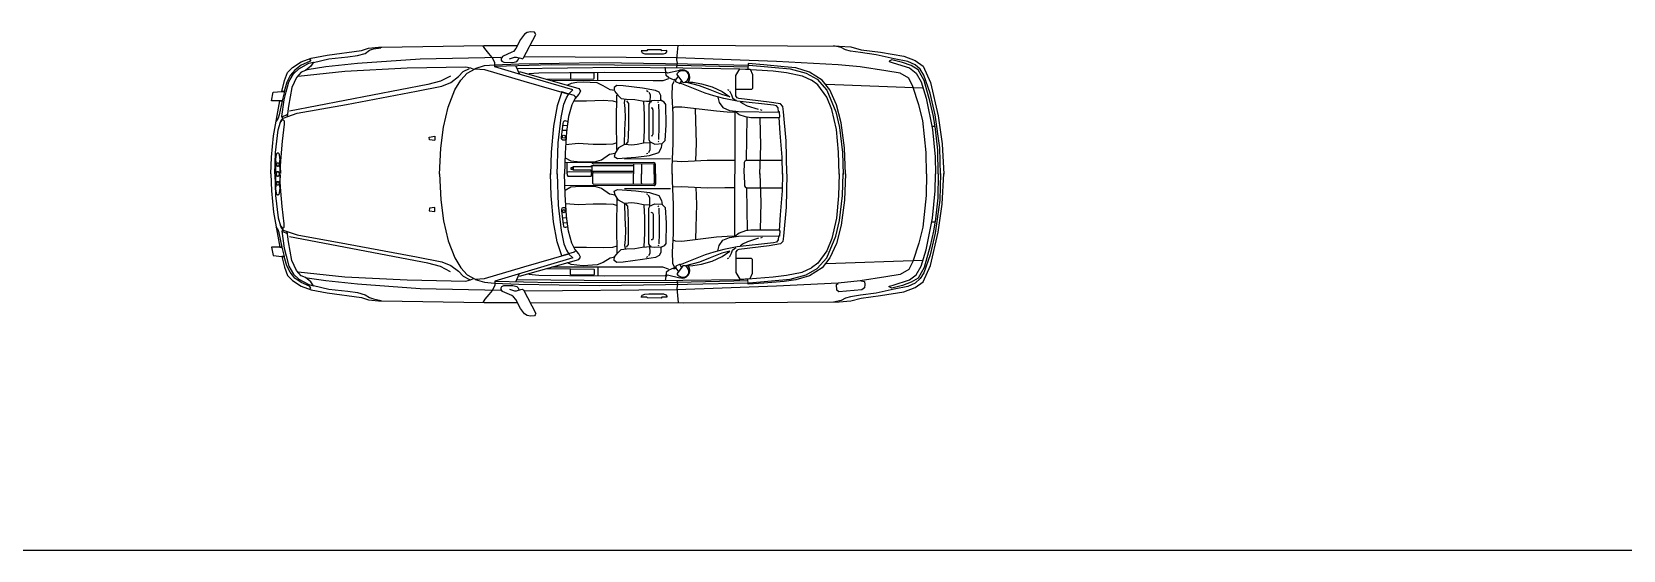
# Model space of a CAD drawing. Header units: millimetres. Extents: x 116290 to 180258, y 22146 to 121276.
# Drawn here: x 128042 to 138424, y 30019 to 33402 of the extents above; entities that cross this region are included whole.
import ezdxf

# ---------------------------------------------------------------- set-up
doc = ezdxf.new("R2010")
doc.units = ezdxf.units.MM
doc.layers.add('www.cad-blocks.net', color=7, linetype='Continuous')

# ---------------------------------------------------------------- blocks, each defined once
blk = doc.blocks.new('A$C4CD50952')
for p, q in [((1600, 1631), (1620, 1583)), ((2134, 1536), (2135, 1590)), ((2690, 1524), (2649, 1580)), ((2451, 1472), (2463, 1467)), ((2629, 1547), (2643, 1541)), ((2676, 1530), (2683, 1530)), ((2981, 1480), (2989, 1475)), ((3624, 1513), (4253, 1489)), ((2530, 1393), (2528, 1398)), ((79, 1304), (108, 1317)), ((1906, 1246), (1934, 1245)), ((3103, 1019), (3109, 1297)), ((3207, 1343), (3196, 1346)), ((1902, 1214), (1931, 1213)), ((2532, 1143), (2528, 1137)), ((4312, 1240), (4334, 1240)), ((2461, 1061), (2452, 1060)), ((2094, 983), (2094, 946)), ((2106, 937), (2369, 936)), ((2609, 1026), (2307, 1025)), ((2367, 864), (2368, 992)), ((2609, 830), (2307, 831)), ((3103, 837), (3109, 559)), ((2461, 794), (2452, 796)), ((1902, 642), (1931, 643)), ((2532, 713), (2528, 719)), ((79, 552), (108, 539)), ((1906, 610), (1934, 611)), ((4312, 616), (4334, 616)), ((2530, 463), (2528, 457)), ((3207, 513), (3196, 510)), ((2134, 320), (2135, 266)), ((2451, 384), (2463, 389)), ((2629, 309), (2643, 314)), ((2690, 331), (2649, 276)), ((2676, 326), (2683, 325)), ((2981, 376), (2989, 381)), ((3624, 343), (4253, 366)), ((1600, 225), (1620, 273))]:
    blk.add_line(p, q)
for points in [[(0, 928), (4, 1038), (17, 1177), (59, 1405), (5, 1405), (16, 1461), (73, 1467), (90, 1537), (110, 1591), (142, 1623), (199, 1660), (264, 1684), (369, 1703), (592, 1734), (638, 1749), (703, 1756), (725, 1756), (1393, 1767), (1609, 1767)], [(1868, 927), (1875, 1132), (1894, 1297), (1913, 1384), (1929, 1425), (1944, 1451), (1970, 1476), (1636, 1575), (1461, 1628), (1461, 1639), (1462, 1655), (1444, 1689), (1422, 1715), (1396, 1746), (1383, 1767)], [(1558, 1680), (1590, 1691), (1603, 1691), (1632, 1683), (1643, 1680), (1650, 1685), (1729, 1838), (1726, 1847), (1721, 1854), (1695, 1856), (1672, 1852), (1656, 1840), (1630, 1805), (1598, 1747), (1583, 1728), (1574, 1722), (1511, 1695), (1503, 1682), (1503, 1671), (1507, 1663), (1521, 1657), (1580, 1656), (1606, 1662), (1614, 1672), (1618, 1684)], [(1693, 1767), (2695, 1769), (3709, 1762), (3784, 1757), (3851, 1738), (3979, 1722), (4130, 1697), (4204, 1669), (4257, 1632), (4304, 1525), (4354, 1307), (4380, 1125), (4392, 926)], [(2650, 1622), (2653, 1650), (2649, 1673), (2654, 1722), (2658, 1767)], [(256, 1677), (262, 1672), (253, 1661), (198, 1637), (157, 1606), (126, 1570), (106, 1528), (88, 1466), (73, 1467), (90, 1467), (74, 1406), (59, 1406), (74, 1405), (56, 1313), (48, 1292), (35, 1273)], [(1502, 1688), (974, 1677), (565, 1648), (359, 1626), (238, 1608), (199, 1592), (168, 1557), (138, 1492), (115, 1370), (107, 1303)], [(278, 1656), (380, 1679), (504, 1692), (565, 1702), (615, 1715), (644, 1735), (670, 1744), (719, 1752)], [(4279, 928), (4275, 1068), (4255, 1276), (4228, 1379), (4188, 1499), (4164, 1552), (4107, 1585), (4013, 1600), (3846, 1626), (3702, 1639), (3299, 1661), (2649, 1685), (1655, 1692)], [(2417, 1731), (2423, 1719), (2440, 1712), (2466, 1711), (2562, 1711), (2577, 1716), (2585, 1726), (2585, 1733), (2551, 1732), (2547, 1738), (2459, 1737), (2453, 1731), (2417, 1731)], [(4370, 925), (4365, 1098), (4335, 1314), (4303, 1455), (4261, 1573), (4238, 1611), (4205, 1641), (4157, 1662), (4067, 1680), (3949, 1706), (3848, 1720), (3783, 1729), (3749, 1738), (3722, 1753), (3672, 1765)], [(4355, 928), (4353, 1083), (4337, 1220), (4323, 1302), (4303, 1396), (4264, 1538), (4223, 1608), (4178, 1635), (4122, 1656), (4052, 1673), (4035, 1665), (4035, 1661), (4060, 1653), (4167, 1620), (4210, 1586), (4244, 1529), (4276, 1423), (4317, 1217), (4334, 1039), (4337, 927)], [(62, 1262), (69, 1280), (81, 1293), (173, 1325), (495, 1382), (952, 1468), (1117, 1501), (1175, 1525), (1226, 1563), (1256, 1596), (1296, 1617)], [(78, 1292), (72, 1302), (88, 1412), (101, 1463), (119, 1529), (148, 1582), (184, 1615), (249, 1650), (279, 1657), (262, 1632), (226, 1604)], [(1172, 1567), (1108, 1533), (1024, 1511), (123, 1338)], [(179, 1567), (483, 1599), (890, 1620), (1272, 1627), (1304, 1620), (1322, 1611)], [(1102, 927), (1110, 1097), (1127, 1234), (1158, 1364), (1201, 1476), (1240, 1540), (1281, 1586), (1333, 1614), (1394, 1610), (1652, 1534), (1945, 1449), (1899, 1463), (1869, 1372), (1845, 1240), (1830, 1070), (1826, 924)], [(1334, 1616), (1394, 1635), (1460, 1639), (1618, 1647), (2145, 1655), (2720, 1647), (3121, 1638), (3389, 1614), (3493, 1586), (3564, 1546), (3627, 1475), (3686, 1334), (3710, 1232), (3730, 1068), (3734, 925)], [(3113, 1625), (2651, 1636), (1834, 1639), (1464, 1630)], [(1607, 1617), (2265, 1624), (2688, 1621), (3060, 1615), (3278, 1600), (3365, 1589), (3466, 1568), (3527, 1540)], [(1622, 1596), (2010, 1486), (2020, 1469), (2009, 1449), (1985, 1418), (1965, 1379), (1943, 1302), (1929, 1203), (1921, 1063), (1917, 927)], [(1683, 1583), (1749, 1587), (1949, 1591), (2175, 1592), (2573, 1590)], [(1803, 1546), (2108, 1549), (2111, 1552), (2111, 1585), (2106, 1588), (1957, 1588), (1956, 1585), (1956, 1549)], [(3338, 926), (3336, 1038), (3324, 1195), (3316, 1296), (3322, 1298), (3320, 1333), (3312, 1333), (3311, 1359), (3299, 1373), (3280, 1377), (3044, 1404), (2956, 1420), (2890, 1438), (2834, 1455), (2672, 1521), (2672, 1517), (2642, 1530), (2642, 1536), (2598, 1555), (2580, 1570), (2577, 1595), (2574, 1625)], [(2581, 1593), (2589, 1587), (2668, 1605)], [(2642, 1536), (2645, 1547), (2660, 1565)], [(3368, 929), (3362, 1145), (3345, 1334), (3342, 1368), (3325, 1385), (3251, 1397), (3054, 1421), (3043, 1425), (3034, 1437), (3035, 1571), (3060, 1615), (3128, 1611), (3144, 1576), (3144, 1486), (3136, 1480), (3035, 1480)], [(3750, 927), (3743, 1098), (3721, 1261), (3691, 1380), (3647, 1476), (3598, 1540), (3516, 1593), (3426, 1620), (3349, 1628), (3216, 1641), (3115, 1648), (3113, 1612)], [(2596, 1549), (2558, 1536), (2494, 1536), (1834, 1537)], [(1920, 1034), (1957, 1013), (2018, 1007), (2112, 1008), (2159, 1020), (2211, 1058), (2246, 1064), (2241, 1041), (2263, 1029), (2382, 1038), (2470, 1049), (2531, 1069), (2549, 1101), (2554, 1127), (2573, 1146), (2580, 1247), (2577, 1382), (2567, 1397), (2546, 1409), (2545, 1440), (2534, 1461), (2511, 1473), (2426, 1487), (2299, 1502), (2257, 1505), (2241, 1493), (2241, 1478), (2245, 1472), (2215, 1476), (2168, 1504), (2129, 1522), (2039, 1527), (1998, 1524), (1960, 1519), (1936, 1508)], [(2243, 1469), (2264, 1442), (2287, 1420), (2320, 1416), (2376, 1414), (2424, 1405), (2452, 1403), (2474, 1402)], [(2466, 1461), (2476, 1446), (2474, 1394), (2467, 1383), (2467, 1152), (2473, 1138), (2473, 1126), (2474, 1085), (2465, 1066)], [(2618, 927), (2618, 971), (2626, 1129), (2625, 1316), (2619, 1437), (2621, 1510), (2632, 1534)], [(2672, 1522), (2675, 1531), (2682, 1536)], [(2705, 1527), (2754, 1526), (2810, 1517), (2880, 1496), (2946, 1466), (2995, 1432), (2942, 1446), (2866, 1476), (2797, 1503), (2705, 1528)], [(2992, 1470), (3007, 1445), (3013, 1425), (3026, 1414), (3037, 1410)], [(3709, 927), (3705, 1070), (3691, 1217), (3660, 1349), (3627, 1430), (3570, 1510), (3527, 1540)], [(1990, 1426), (1987, 1433), (1980, 1439), (1943, 1450)], [(1979, 1405), (2061, 1406), (2168, 1409), (2232, 1406), (2260, 1396)], [(2259, 1087), (2256, 1274), (2259, 1442)], [(2307, 1121), (2310, 1215), (2315, 1295), (2312, 1355), (2309, 1395), (2312, 1415)], [(2322, 1406), (2333, 1388), (2333, 1330), (2333, 1239), (2331, 1176), (2330, 1138), (2316, 1122)], [(2435, 1133), (2438, 1210), (2438, 1316), (2434, 1401)], [(2547, 1406), (2504, 1408), (2484, 1406), (2477, 1397)], [(2481, 1179), (2489, 1177), (2494, 1190), (2495, 1343), (2491, 1358), (2482, 1357)], [(2533, 1152), (2535, 1235), (2535, 1318), (2531, 1384)], [(2623, 1358), (2639, 1365), (2683, 1366), (2908, 1339), (2978, 1333), (3028, 1332)], [(2774, 1014), (2778, 1128), (2774, 1275), (2771, 1356)], [(2917, 1430), (2926, 1394), (2950, 1361), (2993, 1342), (3052, 1335), (3320, 1332)], [(3182, 1348), (3110, 1371), (3077, 1387), (3062, 1399)], [(26, 929), (28, 998), (32, 1068), (49, 1215), (63, 1266), (80, 1283), (87, 1275), (87, 1253), (74, 1141), (65, 1040), (62, 978), (63, 931)], [(1926, 1158), (1924, 1152), (1919, 1149), (1906, 1149), (1900, 1152), (1897, 1159), (1898, 1166), (1903, 1222), (1907, 1254), (1910, 1268), (1913, 1273), (1919, 1276), (1925, 1275), (1933, 1273), (1936, 1271), (1938, 1264)], [(3318, 1295), (3133, 1295), (3098, 1300), (3056, 1314), (3028, 1337), (3027, 928)], [(3191, 926), (3197, 1114), (3192, 1293)], [(1070, 1147), (1035, 1151), (1034, 1169), (1070, 1174), (1070, 1148)], [(1926, 1121), (2005, 1128), (2103, 1123), (2189, 1123), (2235, 1125), (2260, 1133)], [(2474, 1131), (2432, 1129), (2390, 1121), (2356, 1116), (2307, 1121), (2269, 1098), (2245, 1062)], [(2472, 1139), (2506, 1123), (2556, 1126)], [(2510, 925), (2510, 990), (2507, 998), (2500, 1002), (1919, 1001)], [(1933, 937), (1933, 998), (1931, 1001)], [(1934, 928), (1934, 919), (1939, 914), (1946, 913), (2088, 914), (2092, 916), (2093, 920), (2094, 944)], [(1934, 928), (1934, 937), (1939, 942), (1946, 943), (2088, 942), (2092, 940), (2093, 935), (2094, 912)], [(2367, 945), (2094, 944), (2089, 952), (1974, 952), (1974, 976), (2090, 976), (2093, 984), (2367, 983)], [(2507, 994), (2105, 991), (2100, 996), (2100, 1005)], [(2106, 937), (2100, 933), (2100, 868), (2106, 862), (2508, 863)], [(2424, 993), (2422, 992), (2419, 988), (2419, 927)], [(2501, 927), (2501, 989), (2500, 991), (2497, 994)], [(2622, 1013), (2682, 1010), (2847, 1018), (2963, 1017), (3028, 1017)], [(3088, 928), (3090, 1004), (3095, 1013), (3103, 1018), (3335, 1017)], [(0, 928), (4, 818), (17, 679), (59, 451), (5, 451), (16, 395), (73, 389), (90, 319), (110, 265), (142, 232), (199, 195), (264, 172), (369, 153), (592, 122), (638, 107), (703, 100), (725, 100), (1393, 89), (1609, 89)], [(26, 927), (28, 858), (32, 787), (49, 641), (63, 590), (80, 573), (87, 581), (87, 603), (74, 715), (65, 816), (62, 877), (63, 925)], [(1102, 929), (1110, 759), (1127, 622), (1158, 491), (1201, 380), (1240, 316), (1281, 270), (1333, 242), (1394, 246), (1652, 322), (1945, 407), (1899, 393), (1869, 484), (1845, 616), (1830, 786), (1826, 932)], [(1334, 240), (1394, 221), (1460, 216), (1618, 209), (2145, 201), (2720, 209), (3121, 218), (3389, 242), (3493, 269), (3564, 310), (3627, 381), (3686, 522), (3710, 624), (3730, 788), (3734, 931)], [(1868, 929), (1875, 724), (1894, 559), (1913, 472), (1929, 431), (1944, 405), (1970, 380), (1636, 281), (1461, 228), (1461, 216), (1462, 201), (1444, 167), (1422, 141), (1396, 110), (1383, 89)], [(1622, 260), (2010, 370), (2020, 386), (2009, 407), (1985, 438), (1965, 477), (1943, 554), (1929, 653), (1921, 793), (1917, 929)], [(4279, 928), (4275, 788), (4255, 580), (4228, 477), (4188, 357), (4164, 304), (4107, 271), (4013, 256), (3846, 230), (3702, 216), (3299, 195), (2649, 171), (1655, 164)], [(1693, 89), (2695, 87), (3709, 94), (3784, 99), (3851, 117), (3979, 134), (4130, 159), (4204, 187), (4257, 224), (4304, 331), (4354, 549), (4380, 730), (4392, 930)], [(2510, 928), (2510, 863), (2507, 855), (2501, 851), (1919, 852)], [(1920, 822), (1957, 843), (2018, 849), (2112, 848), (2159, 836), (2211, 798), (2246, 792), (2241, 815), (2263, 827), (2382, 818), (2470, 807), (2531, 787), (2549, 755), (2554, 729), (2573, 710), (2580, 609), (2577, 474), (2567, 458), (2546, 447), (2545, 416), (2534, 395), (2511, 383), (2426, 369), (2299, 353), (2257, 350), (2241, 363), (2241, 377), (2245, 384), (2215, 379), (2168, 351), (2129, 334), (2039, 329), (1998, 332), (1960, 337), (1936, 348)], [(2424, 863), (2422, 864), (2419, 867), (2419, 928)], [(2501, 928), (2501, 867), (2500, 865), (2497, 862)], [(3338, 930), (3336, 818), (3324, 661), (3316, 560), (3322, 558), (3320, 523), (3312, 522), (3311, 497), (3299, 483), (3280, 479), (3044, 452), (2956, 436), (2890, 418), (2834, 401), (2672, 335), (2672, 339), (2642, 326), (2642, 320), (2598, 301), (2580, 285), (2577, 260), (2574, 230)], [(2618, 928), (2618, 885), (2626, 727), (2625, 539), (2619, 418), (2621, 346), (2632, 322)], [(2622, 843), (2682, 846), (2847, 838), (2963, 839), (3028, 839)], [(2774, 842), (2778, 728), (2774, 581), (2771, 500)], [(3318, 561), (3133, 561), (3098, 556), (3056, 541), (3028, 519), (3027, 927)], [(3368, 927), (3362, 711), (3345, 522), (3342, 488), (3325, 471), (3251, 459), (3054, 435), (3043, 431), (3034, 419), (3035, 284), (3060, 241), (3128, 245), (3144, 280), (3144, 370), (3136, 376), (3035, 376)], [(3088, 927), (3090, 851), (3095, 843), (3103, 838), (3335, 838)], [(3750, 929), (3743, 758), (3721, 594), (3691, 475), (3647, 380), (3598, 316), (3516, 263), (3426, 236), (3349, 227), (3216, 215), (3115, 208), (3113, 244)], [(3191, 930), (3197, 742), (3192, 563)], [(3709, 929), (3705, 786), (3691, 639), (3660, 507), (3627, 426), (3570, 346), (3527, 315)], [(4370, 931), (4365, 758), (4335, 542), (4303, 401), (4261, 283), (4238, 245), (4205, 215), (4157, 194), (4067, 176), (3949, 150), (3848, 136), (3783, 127), (3749, 118), (3722, 103), (3672, 91)], [(4355, 928), (4353, 773), (4337, 636), (4323, 554), (4303, 460), (4264, 318), (4223, 248), (4178, 221), (4122, 200), (4052, 183), (4035, 191), (4035, 195), (4060, 203), (4167, 236), (4210, 269), (4244, 327), (4276, 433), (4317, 639), (4334, 817), (4337, 929)], [(1926, 735), (2005, 728), (2103, 733), (2189, 733), (2235, 731), (2260, 722)], [(2474, 724), (2432, 727), (2390, 735), (2356, 740), (2307, 735), (2269, 758), (2245, 794)], [(2259, 769), (2256, 582), (2259, 414)], [(2307, 735), (2310, 641), (2315, 561), (2312, 501), (2309, 461), (2312, 441)], [(2322, 450), (2333, 468), (2333, 526), (2333, 616), (2331, 680), (2330, 718), (2316, 734)], [(2466, 395), (2476, 410), (2474, 462), (2467, 473), (2467, 704), (2473, 718), (2473, 730), (2474, 771), (2465, 790)], [(2472, 717), (2506, 733), (2556, 730)], [(1070, 709), (1035, 705), (1034, 687), (1070, 682), (1070, 708)], [(1926, 698), (1924, 704), (1919, 706), (1906, 707), (1900, 704), (1897, 697), (1898, 690), (1903, 634), (1907, 601), (1910, 588), (1913, 583), (1919, 580), (1925, 581), (1933, 583), (1936, 585), (1938, 591)], [(2435, 722), (2438, 645), (2438, 540), (2434, 455)], [(2481, 677), (2489, 679), (2494, 666), (2495, 512), (2491, 498), (2482, 499)], [(2533, 704), (2535, 621), (2535, 537), (2531, 472)], [(256, 179), (262, 184), (253, 195), (198, 219), (157, 249), (126, 286), (106, 328), (88, 390), (73, 389), (90, 389), (74, 450), (59, 450), (74, 451), (56, 543), (48, 563), (35, 583)], [(62, 594), (69, 576), (81, 562), (173, 531), (495, 473), (952, 388), (1117, 355), (1175, 331), (1226, 293), (1256, 260), (1296, 239)], [(78, 563), (72, 554), (88, 444), (101, 393), (119, 327), (148, 274), (184, 241), (249, 206), (279, 198), (262, 224), (226, 252)], [(1502, 168), (974, 179), (565, 208), (359, 230), (238, 248), (199, 264), (168, 299), (138, 364), (115, 486), (107, 553)], [(2623, 498), (2639, 491), (2683, 490), (2908, 517), (2978, 523), (3028, 524)], [(2917, 426), (2926, 462), (2950, 495), (2993, 514), (3052, 521), (3320, 524)], [(1172, 289), (1108, 323), (1024, 345), (123, 518)], [(1990, 430), (1987, 423), (1980, 417), (1943, 406)], [(1979, 451), (2061, 450), (2168, 447), (2232, 450), (2260, 459)], [(2243, 387), (2264, 414), (2287, 436), (2320, 440), (2376, 442), (2424, 451), (2452, 453), (2474, 454)], [(2547, 450), (2504, 448), (2484, 450), (2477, 458)], [(2705, 329), (2754, 330), (2810, 339), (2880, 359), (2946, 390), (2995, 424), (2942, 410), (2866, 380), (2797, 353), (2705, 328)], [(2992, 386), (3007, 410), (3013, 430), (3026, 441), (3037, 446)], [(3182, 508), (3110, 485), (3077, 469), (3062, 457)], [(1607, 239), (2265, 232), (2688, 234), (3060, 240), (3278, 256), (3365, 267), (3466, 288), (3527, 315)], [(2596, 307), (2558, 320), (2494, 320), (1834, 319)], [(2642, 320), (2645, 309), (2660, 291)], [(2672, 334), (2675, 325), (2682, 320)], [(179, 289), (483, 257), (890, 236), (1272, 229), (1304, 236), (1322, 245)], [(3113, 231), (2651, 219), (1834, 217), (1464, 226)], [(1683, 273), (1749, 268), (1949, 265), (2175, 264), (2573, 266)], [(1803, 310), (2108, 307), (2111, 304), (2111, 271), (2106, 268), (1957, 268), (1956, 271), (1956, 307)], [(2581, 262), (2589, 269), (2668, 251)], [(2650, 234), (2653, 206), (2649, 183), (2654, 134), (2658, 89)], [(3849, 231), (3873, 226), (3877, 206), (3874, 184), (3857, 171), (3707, 158), (3694, 169), (3690, 207), (3705, 214)], [(278, 200), (380, 177), (504, 164), (565, 154), (615, 140), (644, 121), (670, 112), (719, 103)], [(1558, 176), (1590, 165), (1603, 165), (1632, 173), (1643, 176), (1650, 171), (1729, 18), (1726, 8), (1721, 2), (1695, 0), (1672, 4), (1656, 16), (1630, 51), (1598, 108), (1583, 127), (1574, 134), (1511, 160), (1503, 174), (1503, 185), (1507, 193), (1521, 199), (1580, 200), (1606, 194), (1614, 184), (1618, 172)], [(2417, 125), (2423, 137), (2440, 144), (2466, 145), (2562, 145), (2577, 140), (2585, 130), (2585, 123), (2551, 124), (2547, 118), (2459, 119), (2453, 125), (2417, 125)]]:
    blk.add_lwpolyline(points)
for points in [[(46, 1066, -0.157943), (49, 1065, -0.089863), (51, 1063, -0.04893), (53, 1059, -0.030507), (55, 1053, -0.021648), (56, 1046, -0.017064), (58, 1039, -0.014682), (58, 1030, -0.013651), (59, 1022, -0.013651), (58, 1013, -0.014682), (58, 1005, -0.017064), (57, 997, -0.021648), (55, 990, -0.030507), (53, 985, -0.04893), (51, 981, -0.089863), (49, 978, -0.157943), (47, 977, -0.157943), (44, 978, -0.089863), (42, 981, -0.04893), (40, 985, -0.030507), (38, 990, -0.021648), (36, 997, -0.017064), (35, 1005, -0.014682), (34, 1013, -0.013651), (34, 1022, -0.013651), (34, 1030, -0.014682), (35, 1039, -0.017064), (36, 1046, -0.021648), (38, 1053, -0.030507), (39, 1059, -0.04893), (42, 1063, -0.089863), (44, 1065, -0.157943)], [(46, 1001, -0.1542), (48, 1001, -0.089935), (51, 998, -0.049765), (53, 994, -0.031256), (55, 988, -0.022257), (57, 982, -0.017575), (58, 974, -0.015137), (59, 966, -0.014079), (59, 957, -0.014079), (59, 948, -0.015137), (58, 940, -0.017575), (57, 932, -0.022257), (55, 926, -0.031256), (53, 920, -0.049765), (51, 916, -0.089935), (49, 913, -0.1542), (47, 912, -0.1542), (44, 913, -0.089935), (42, 916, -0.049765), (39, 920, -0.031256), (38, 925, -0.022257), (36, 932, -0.017575), (35, 940, -0.015137), (34, 948, -0.014079), (34, 957, -0.014079), (34, 966, -0.015137), (34, 974, -0.017575), (36, 982, -0.022257), (37, 988, -0.031256), (39, 994, -0.049765), (41, 998, -0.089935), (44, 1001, -0.1542)], [(46, 854, -0.1542), (44, 855, -0.089935), (41, 858, -0.049765), (39, 862, -0.031256), (37, 867, -0.022257), (36, 874, -0.017575), (34, 882, -0.015137), (34, 890, -0.014079), (34, 899, -0.014079), (34, 908, -0.015137), (35, 916, -0.017575), (36, 924, -0.022257), (38, 930, -0.031256), (39, 936, -0.049765), (42, 940, -0.089935), (44, 943, -0.1542), (47, 943, -0.1542), (49, 943, -0.089935), (51, 940, -0.049765), (53, 936, -0.031256), (55, 930, -0.022257), (57, 924, -0.017575), (58, 916, -0.015137), (59, 908, -0.014079), (59, 899, -0.014079), (59, 890, -0.015137), (58, 882, -0.017575), (57, 874, -0.022257), (55, 867, -0.031256), (53, 862, -0.049765), (51, 858, -0.089935), (48, 855, -0.1542)], [(46, 790, -0.157943), (44, 791, -0.089863), (42, 793, -0.04893), (39, 797, -0.030507), (38, 803, -0.021648), (36, 809, -0.017064), (35, 817, -0.014682), (34, 825, -0.013651), (34, 834, -0.013651), (34, 843, -0.014682), (35, 851, -0.017064), (36, 859, -0.021648), (38, 866, -0.030507), (40, 871, -0.04893), (42, 875, -0.089863), (44, 878, -0.157943), (47, 878, -0.157943), (49, 878, -0.089863), (51, 875, -0.04893), (53, 871, -0.030507), (55, 865, -0.021648), (57, 859, -0.017064), (58, 851, -0.014682), (58, 843, -0.013651), (59, 834, -0.013651), (58, 825, -0.014682), (58, 817, -0.017064), (56, 809, -0.021648), (55, 803, -0.030507), (53, 797, -0.04893), (51, 793, -0.089863), (49, 791, -0.157943)]]:
    blk.add_lwpolyline(points, format="xyb", close=True)
blk.add_lwpolyline([(1959, 958), (1959, 970), (1973, 970), (1973, 958)], close=True)
for centre in [(1912, 1171), (1912, 685)]:
    blk.add_circle(centre, 10.5)
for centre, radius, start, end in [((2689, 1555), 46.7, 54.4802, 147.1844), ((2685, 1558), 49.4, 322.5016, 110.4421), ((2687, 1565), 40.5, 275.1083, 43.544), ((2685, 298), 49.4, 249.5579, 37.4984), ((2687, 291), 40.5, 316.456, 84.8917), ((2689, 301), 46.7, 212.8156, 305.5198)]:
    blk.add_arc(centre, radius, start, end)
blk = doc.blocks.new('FORMAT')
at = {"color": 155, "true_color": 0x546d8e}
blk.add_line((120019, 30019), (180258, 30019), dxfattribs=at)

msp = doc.modelspace()

# ---------------------------------------------------------------- block references
msp.add_blockref('A$C4CD50952', (129601, 31546))
at = {"layer": 'www.cad-blocks.net'}
msp.add_blockref('FORMAT', (0, 0), dxfattribs=at)

doc.saveas('drawing.dxf')
